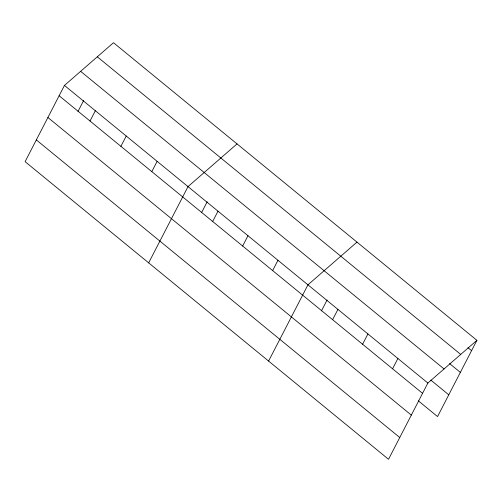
<?xml version="1.0" encoding="UTF-8"?>
<svg xmlns="http://www.w3.org/2000/svg" width="502" height="502" viewBox="0 0 502 502"><rect width="100%" height="100%" fill="white"/><g stroke="black" fill="none" stroke-linecap="round" stroke-linejoin="round"><path stroke-width="0.75" d="M64.451 85.434L25.1 161.669L388.523 459.286L427.873 383.045L476.9 340.331L113.477 42.714L64.451 85.434L427.873 383.045M77.986 111.475L83.602 100.595M90.021 121.032L95.342 110.729M120.913 146.333L126.234 136.029M151.805 171.628L157.126 161.324M148.667 262.86L188.012 186.618L237.038 143.905M201.553 212.66L207.163 201.785M212.679 221.476L217.993 211.173M242.661 246.03L247.982 235.727M272.642 270.584L277.964 260.281M268.595 361.076L307.946 284.835L356.972 242.115M321.481 310.876L327.097 299.995M332.606 319.692L337.928 309.389M362.588 344.246L367.91 333.943M392.577 368.794L397.891 358.491M476.9 340.331L437.549 416.566L418.361 400.853M467.983 347.685L471.579 350.634M97.3 56.814L460.723 354.425M449.56 363.555L460.353 372.39M80.627 71.334L444.05 368.951M430.791 380.077L448.782 394.81M59.129 95.738L422.558 393.348M47.903 117.493L411.326 415.11M36.332 139.914L399.755 437.524"/></g></svg>
